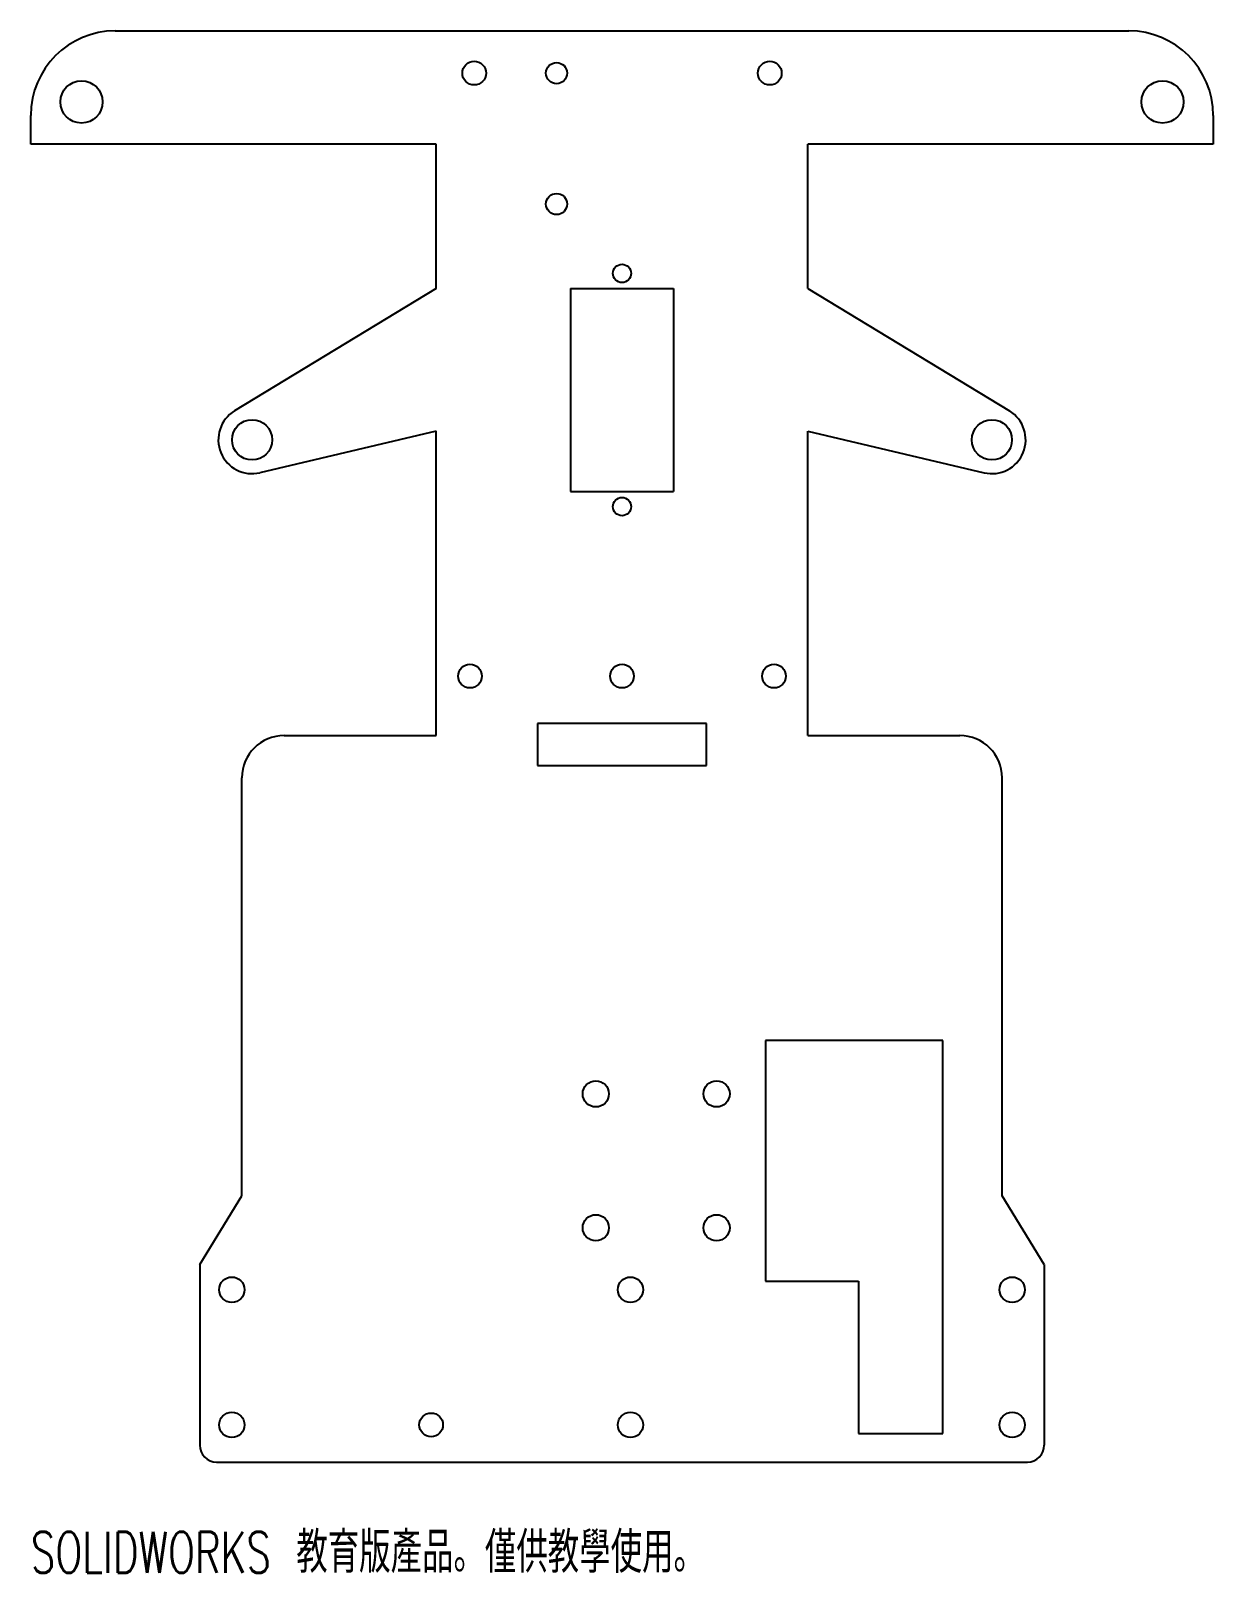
# Model space of a CAD drawing. Header units: millimetres. Extents: x -70 to 70, y -13 to 169.
import ezdxf

# ---------------------------------------------------------------- set-up
doc = ezdxf.new("R2010")
doc.units = ezdxf.units.MM
doc.styles.add('SLDTEXTSTYLE0', font='TXT', dxfattribs={"width": 0.7, "bigfont": 'bigfont'})

msp = doc.modelspace()

# ---------------------------------------------------------------- linework, layer by layer
at = {"color": 7, "linetype": 'Continuous', "lineweight": 25}
for p, q in [((-60, 169.41), (60, 169.41)), ((-70, 156), (-70, 159.41)), ((70, 159.41), (70, 156)), ((-22, 156), (-70, 156)), ((-22, 138.9), (-22, 156)), ((22, 138.9), (22, 156)), ((70, 156), (22, 156)), ((-22, 138.9), (-45.87, 124.42)), ((-6.1, 138.9), (6.1, 138.9)), ((-6.1, 138.9), (-6.1, 114.9)), ((6.1, 138.9), (6.1, 114.9)), ((22, 138.9), (45.87, 124.42)), ((-22, 122.01), (-42.89, 117.11)), ((-22, 86), (-22, 122.01)), ((22, 86), (22, 122.01)), ((22, 122.01), (42.89, 117.11)), ((-6.1, 114.9), (6.1, 114.9)), ((-40, 86), (-22, 86)), ((-10, 87.44), (-10, 82.44)), ((10, 87.44), (-10, 87.44)), ((10, 82.44), (10, 87.44)), ((22, 86), (40, 86)), ((-10, 82.44), (10, 82.44)), ((-45, 31.52), (-45, 81)), ((45, 31.52), (45, 81)), ((17, 49.9), (17, 21.4)), ((38, 49.9), (17, 49.9)), ((38, 3.4), (38, 49.9)), ((-50, 23.4), (-45, 31.52)), ((50, 23.4), (45, 31.52)), ((-50, 23.4), (-50, 2)), ((50, 23.4), (50, 2)), ((17, 21.4), (28, 21.4)), ((28, 21.4), (28, 3.4)), ((28, 3.4), (38, 3.4)), ((-48, 0), (48, 0))]:
    msp.add_line(p, q, dxfattribs=at)
for centre, radius in [((-17.5, 164.41), 1.4), ((-7.75, 164.41), 1.25), ((17.5, 164.41), 1.4), ((-64, 161), 2.5), ((64, 161), 2.5), ((-7.75, 148.91), 1.25), ((0, 140.7), 1.08), ((-43.8, 121), 2.38), ((43.8, 121), 2.38), ((0, 113.1), 1.08), ((-18, 93.03), 1.4), ((0, 93.03), 1.4), ((18, 93.03), 1.4), ((-3.1, 43.58), 1.55), ((11.2, 43.58), 1.55), ((-3.1, 27.73), 1.55), ((11.2, 27.73), 1.55), ((-46.2, 20.4), 1.5), ((1, 20.4), 1.5), ((46.2, 20.4), 1.5), ((-46.2, 4.4), 1.5), ((-22.6, 4.4), 1.4), ((1, 4.4), 1.5), ((46.2, 4.4), 1.5)]:
    msp.add_circle(centre, radius, dxfattribs=at)
for centre, radius, start, end in [((-60, 159.41), 10, 90, 180), ((60, 159.41), 10, 0, 90), ((-43.8, 121), 4, 121.2301, 283.2165), ((43.8, 121), 4, 256.7835, 58.7699), ((-40, 81), 5, 90, 180), ((40, 81), 5, 0, 90), ((-48, 2), 2, 180, 270), ((48, 2), 2, 270, 0)]:
    msp.add_arc(centre, radius, start, end, dxfattribs=at)

# ---------------------------------------------------------------- texts
at = {"color": 7, "linetype": 'Continuous', "insert": (-70, -8.27), "char_height": 4.8336, "attachment_point": 1, "style": 'SLDTEXTSTYLE0'}
msp.add_mtext('SOLIDWORKS 教育版產品。僅供教學使用。', dxfattribs=at)

doc.saveas('drawing.dxf')
